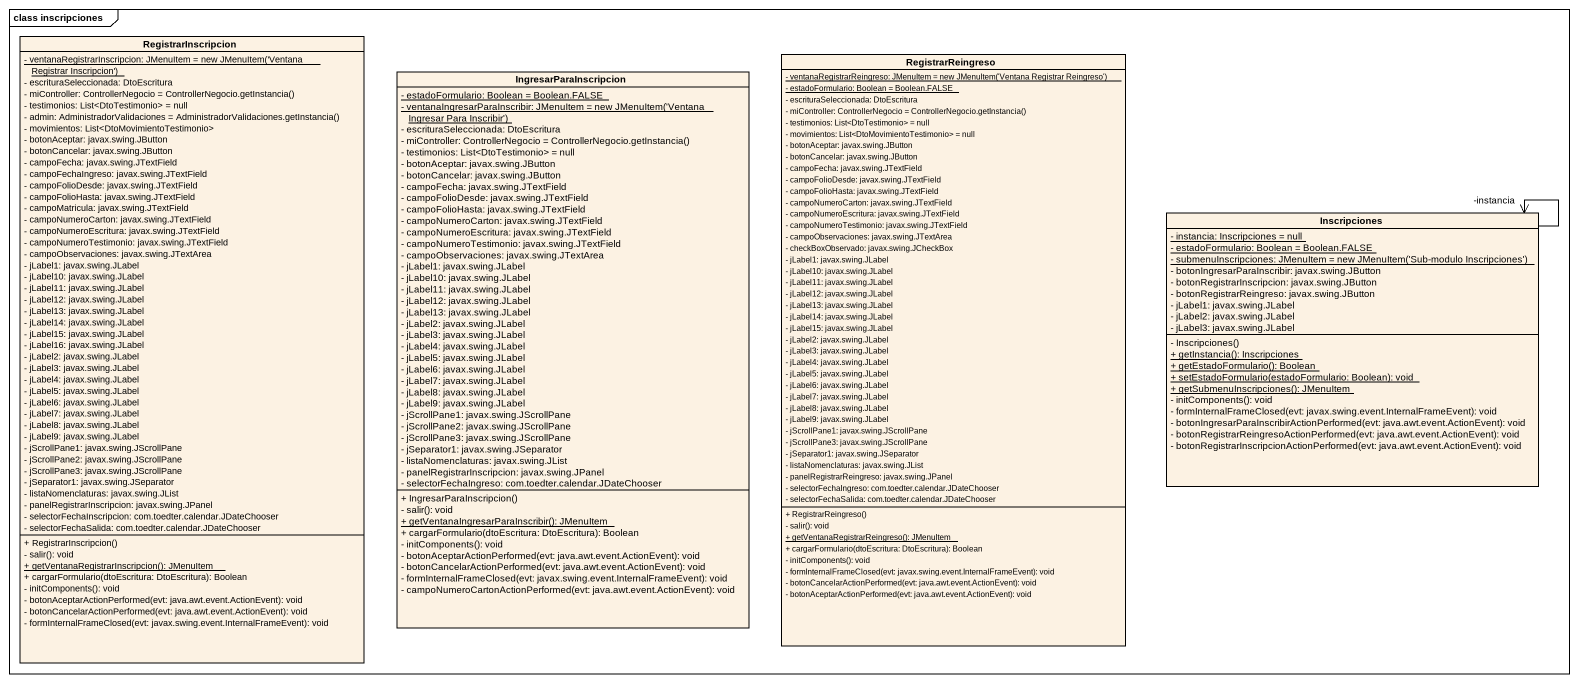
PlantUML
@startuml
mainframe class inscripciones
hide circle
hide empty members
skinparam classAttributeIconSize 0
class RegistrarInscripcion {
  {static} {field} - ventanaRegistrarInscripcion: JMenuItem = new JMenuItem('Ventana Registrar Inscripcion')
  - escrituraSeleccionada: DtoEscritura
  {field} - miController: ControllerNegocio = ControllerNegocio.getInstancia()
  - testimonios: List<DtoTestimonio> = null
  {field} - admin: AdministradorValidaciones = AdministradorValidaciones.getInstancia()
  - movimientos: List<DtoMovimientoTestimonio>
  - botonAceptar: javax.swing.JButton
  - botonCancelar: javax.swing.JButton
  - campoFecha: javax.swing.JTextField
  - campoFechaIngreso: javax.swing.JTextField
  - campoFolioDesde: javax.swing.JTextField
  - campoFolioHasta: javax.swing.JTextField
  - campoMatricula: javax.swing.JTextField
  - campoNumeroCarton: javax.swing.JTextField
  - campoNumeroEscritura: javax.swing.JTextField
  - campoNumeroTestimonio: javax.swing.JTextField
  - campoObservaciones: javax.swing.JTextArea
  - jLabel1: javax.swing.JLabel
  - jLabel10: javax.swing.JLabel
  - jLabel11: javax.swing.JLabel
  - jLabel12: javax.swing.JLabel
  - jLabel13: javax.swing.JLabel
  - jLabel14: javax.swing.JLabel
  - jLabel15: javax.swing.JLabel
  - jLabel16: javax.swing.JLabel
  - jLabel2: javax.swing.JLabel
  - jLabel3: javax.swing.JLabel
  - jLabel4: javax.swing.JLabel
  - jLabel5: javax.swing.JLabel
  - jLabel6: javax.swing.JLabel
  - jLabel7: javax.swing.JLabel
  - jLabel8: javax.swing.JLabel
  - jLabel9: javax.swing.JLabel
  - jScrollPane1: javax.swing.JScrollPane
  - jScrollPane2: javax.swing.JScrollPane
  - jScrollPane3: javax.swing.JScrollPane
  - jSeparator1: javax.swing.JSeparator
  - listaNomenclaturas: javax.swing.JList
  - panelRegistrarInscripcion: javax.swing.JPanel
  - selectorFechaInscripcion: com.toedter.calendar.JDateChooser
  - selectorFechaSalida: com.toedter.calendar.JDateChooser
  + RegistrarInscripcion()
  - salir(): void
  {static} + getVentanaRegistrarInscripcion(): JMenuItem
  + cargarFormulario(dtoEscritura: DtoEscritura): Boolean
  - initComponents(): void
  - botonAceptarActionPerformed(evt: java.awt.event.ActionEvent): void
  - botonCancelarActionPerformed(evt: java.awt.event.ActionEvent): void
  - formInternalFrameClosed(evt: javax.swing.event.InternalFrameEvent): void
}
class RegistrarReingreso {
  {static} {field} - ventanaRegistrarReingreso: JMenuItem = new JMenuItem('Ventana Registrar Reingreso')
  {static} - estadoFormulario: Boolean = Boolean.FALSE
  - escrituraSeleccionada: DtoEscritura
  {field} - miController: ControllerNegocio = ControllerNegocio.getInstancia()
  - testimonios: List<DtoTestimonio> = null
  - movimientos: List<DtoMovimientoTestimonio> = null
  - botonAceptar: javax.swing.JButton
  - botonCancelar: javax.swing.JButton
  - campoFecha: javax.swing.JTextField
  - campoFolioDesde: javax.swing.JTextField
  - campoFolioHasta: javax.swing.JTextField
  - campoNumeroCarton: javax.swing.JTextField
  - campoNumeroEscritura: javax.swing.JTextField
  - campoNumeroTestimonio: javax.swing.JTextField
  - campoObservaciones: javax.swing.JTextArea
  - checkBoxObservado: javax.swing.JCheckBox
  - jLabel1: javax.swing.JLabel
  - jLabel10: javax.swing.JLabel
  - jLabel11: javax.swing.JLabel
  - jLabel12: javax.swing.JLabel
  - jLabel13: javax.swing.JLabel
  - jLabel14: javax.swing.JLabel
  - jLabel15: javax.swing.JLabel
  - jLabel2: javax.swing.JLabel
  - jLabel3: javax.swing.JLabel
  - jLabel4: javax.swing.JLabel
  - jLabel5: javax.swing.JLabel
  - jLabel6: javax.swing.JLabel
  - jLabel7: javax.swing.JLabel
  - jLabel8: javax.swing.JLabel
  - jLabel9: javax.swing.JLabel
  - jScrollPane1: javax.swing.JScrollPane
  - jScrollPane3: javax.swing.JScrollPane
  - jSeparator1: javax.swing.JSeparator
  - listaNomenclaturas: javax.swing.JList
  - panelRegistrarReingreso: javax.swing.JPanel
  - selectorFechaIngreso: com.toedter.calendar.JDateChooser
  - selectorFechaSalida: com.toedter.calendar.JDateChooser
  + RegistrarReingreso()
  - salir(): void
  {static} + getVentanaRegistrarReingreso(): JMenuItem
  + cargarFormulario(dtoEscritura: DtoEscritura): Boolean
  - initComponents(): void
  - formInternalFrameClosed(evt: javax.swing.event.InternalFrameEvent): void
  - botonCancelarActionPerformed(evt: java.awt.event.ActionEvent): void
  - botonAceptarActionPerformed(evt: java.awt.event.ActionEvent): void
}
class IngresarParaInscripcion {
  {static} - estadoFormulario: Boolean = Boolean.FALSE
  {static} {field} - ventanaIngresarParaInscribir: JMenuItem = new JMenuItem('Ventana Ingresar Para Inscribir')
  - escrituraSeleccionada: DtoEscritura
  {field} - miController: ControllerNegocio = ControllerNegocio.getInstancia()
  - testimonios: List<DtoTestimonio> = null
  - botonAceptar: javax.swing.JButton
  - botonCancelar: javax.swing.JButton
  - campoFecha: javax.swing.JTextField
  - campoFolioDesde: javax.swing.JTextField
  - campoFolioHasta: javax.swing.JTextField
  - campoNumeroCarton: javax.swing.JTextField
  - campoNumeroEscritura: javax.swing.JTextField
  - campoNumeroTestimonio: javax.swing.JTextField
  - campoObservaciones: javax.swing.JTextArea
  - jLabel1: javax.swing.JLabel
  - jLabel10: javax.swing.JLabel
  - jLabel11: javax.swing.JLabel
  - jLabel12: javax.swing.JLabel
  - jLabel13: javax.swing.JLabel
  - jLabel2: javax.swing.JLabel
  - jLabel3: javax.swing.JLabel
  - jLabel4: javax.swing.JLabel
  - jLabel5: javax.swing.JLabel
  - jLabel6: javax.swing.JLabel
  - jLabel7: javax.swing.JLabel
  - jLabel8: javax.swing.JLabel
  - jLabel9: javax.swing.JLabel
  - jScrollPane1: javax.swing.JScrollPane
  - jScrollPane2: javax.swing.JScrollPane
  - jScrollPane3: javax.swing.JScrollPane
  - jSeparator1: javax.swing.JSeparator
  - listaNomenclaturas: javax.swing.JList
  - panelRegistrarInscripcion: javax.swing.JPanel
  - selectorFechaIngreso: com.toedter.calendar.JDateChooser
  + IngresarParaInscripcion()
  - salir(): void
  {static} + getVentanaIngresarParaInscribir(): JMenuItem
  + cargarFormulario(dtoEscritura: DtoEscritura): Boolean
  - initComponents(): void
  - botonAceptarActionPerformed(evt: java.awt.event.ActionEvent): void
  - botonCancelarActionPerformed(evt: java.awt.event.ActionEvent): void
  - formInternalFrameClosed(evt: javax.swing.event.InternalFrameEvent): void
  - campoNumeroCartonActionPerformed(evt: java.awt.event.ActionEvent): void
}
class Inscripciones {
  {static} - instancia: Inscripciones = null
  {static} - estadoFormulario: Boolean = Boolean.FALSE
  {static} {field} - submenuInscripciones: JMenuItem = new JMenuItem('Sub-modulo Inscripciones')
  - botonIngresarParaInscribir: javax.swing.JButton
  - botonRegistrarInscripcion: javax.swing.JButton
  - botonRegistrarReingreso: javax.swing.JButton
  - jLabel1: javax.swing.JLabel
  - jLabel2: javax.swing.JLabel
  - jLabel3: javax.swing.JLabel
  - Inscripciones()
  {static} + getInstancia(): Inscripciones
  {static} + getEstadoFormulario(): Boolean
  {static} + setEstadoFormulario(estadoFormulario: Boolean): void
  {static} + getSubmenuInscripciones(): JMenuItem
  - initComponents(): void
  - formInternalFrameClosed(evt: javax.swing.event.InternalFrameEvent): void
  - botonIngresarParaInscribirActionPerformed(evt: java.awt.event.ActionEvent): void
  - botonRegistrarReingresoActionPerformed(evt: java.awt.event.ActionEvent): void
  - botonRegistrarInscripcionActionPerformed(evt: java.awt.event.ActionEvent): void
}
Inscripciones --> "-instancia" Inscripciones
@enduml
